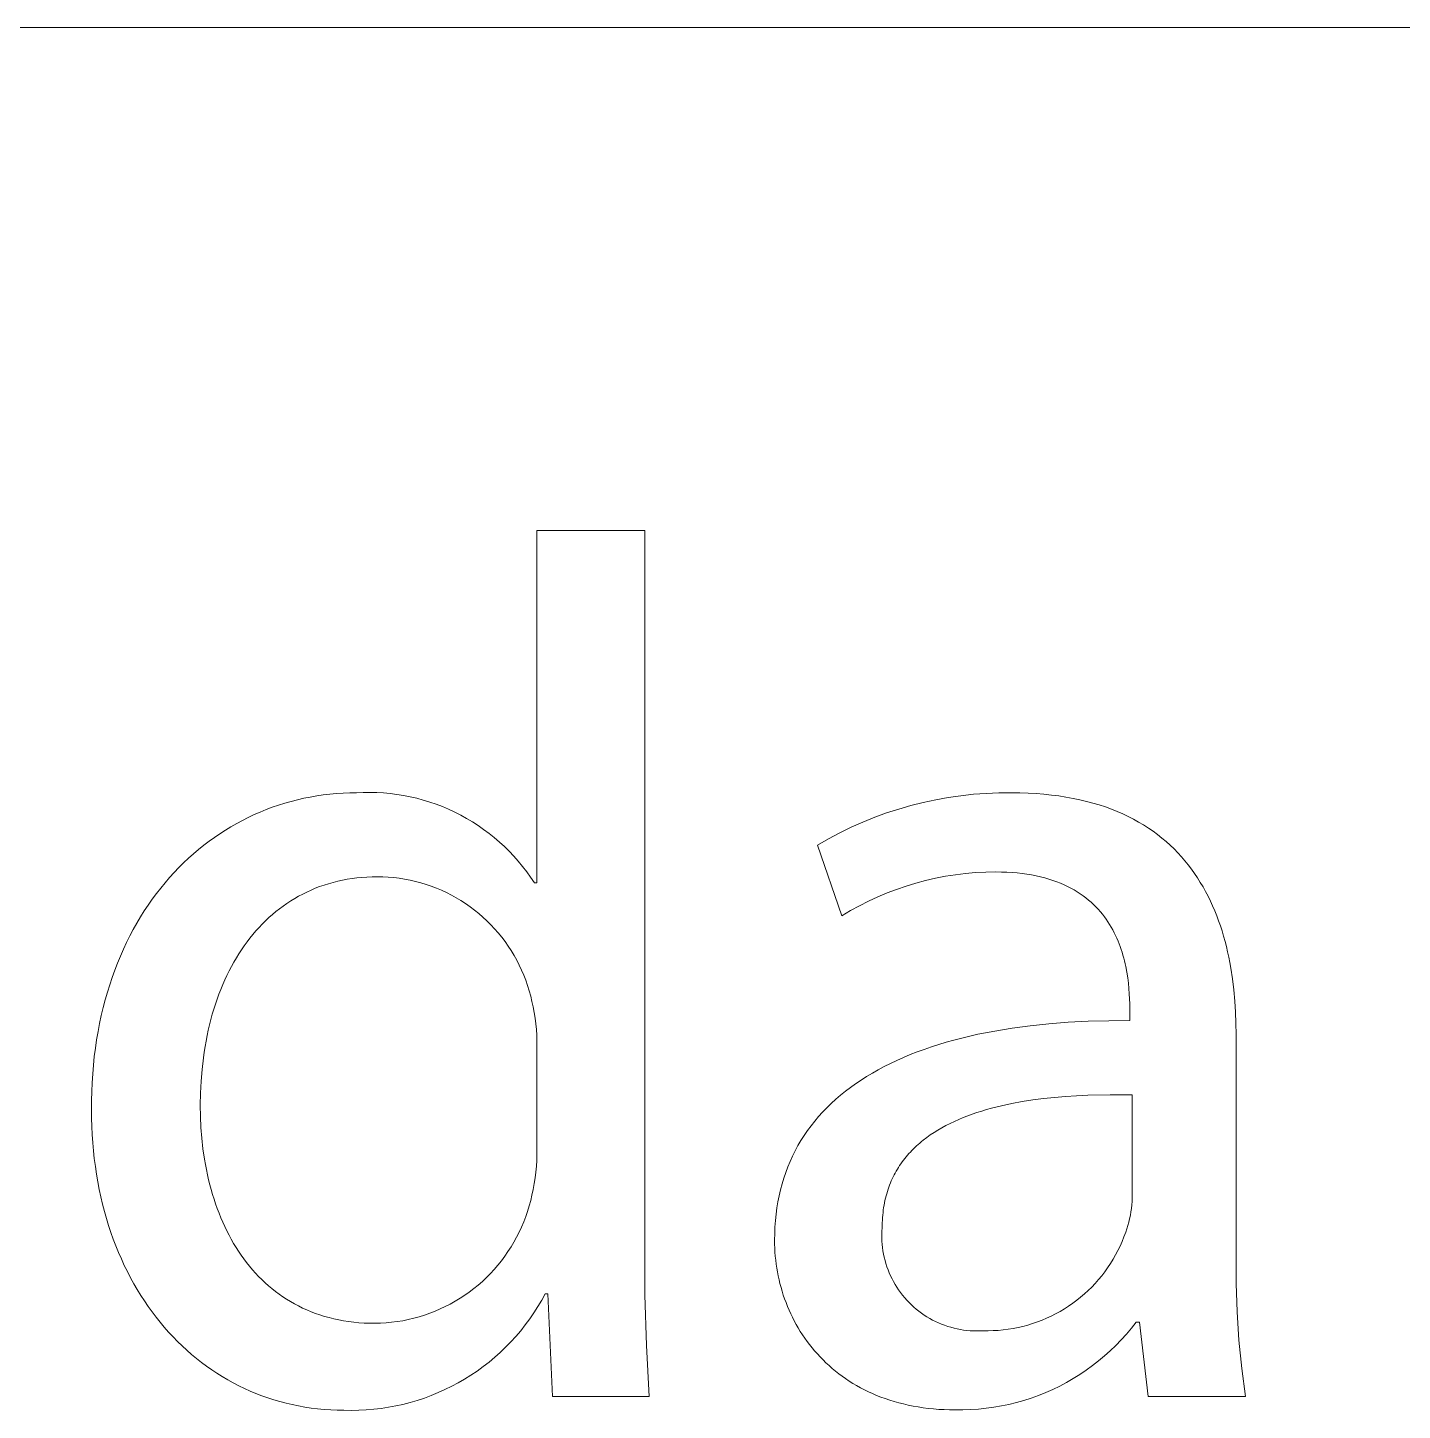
# Model space of a CAD drawing. Header units: millimetres. Extents: x 430 to 4403, y -1522 to 1254.
# Drawn here: x 4273.44 to 4318.24, y -1123.16 to -1078.09 of the extents above; entities that cross this region are included whole.
import ezdxf

# ---------------------------------------------------------------- set-up
doc = ezdxf.new("R2010")
doc.units = ezdxf.units.MM
doc.header["$MEASUREMENT"] = 0
doc.layers.add('Domyślny', color=7, linetype='Continuous', true_color=0x000000)

msp = doc.modelspace()

# ---------------------------------------------------------------- linework, layer by layer
at = {"layer": 'Domyślny', "color": 18, "lineweight": 15, "true_color": 0x000000}
for p, q in [((4399.218, -1078.095), (2901.531, -1078.095)), ((4290.03, -1105.967), (4290.03, -1094.483)), ((4290.03, -1094.483), (4293.55, -1094.483)), ((4293.55, -1094.483), (4293.55, -1117.729)), ((4282.645, -1103.169), (4282.857, -1103.132)), ((4282.857, -1103.132), (4283.07, -1103.101)), ((4283.07, -1103.101), (4283.285, -1103.075)), ((4283.285, -1103.075), (4283.501, -1103.056)), ((4283.501, -1103.056), (4283.718, -1103.041)), ((4283.718, -1103.041), (4283.937, -1103.033)), ((4283.937, -1103.033), (4284.156, -1103.03)), ((4284.156, -1103.03), (4284.376, -1103.02)), ((4284.376, -1103.02), (4284.595, -1103.018)), ((4284.595, -1103.018), (4284.815, -1103.023)), ((4284.815, -1103.023), (4285.035, -1103.035)), ((4285.035, -1103.035), (4285.253, -1103.056)), ((4285.253, -1103.056), (4285.471, -1103.083)), ((4285.471, -1103.083), (4285.688, -1103.118)), ((4285.688, -1103.118), (4285.904, -1103.161)), ((4303.442, -1103.184), (4303.852, -1103.125)), ((4303.852, -1103.125), (4304.265, -1103.08)), ((4304.265, -1103.08), (4304.678, -1103.05)), ((4304.678, -1103.05), (4305.092, -1103.034)), ((4305.092, -1103.034), (4305.507, -1103.032)), ((4305.507, -1103.032), (4305.779, -1103.035)), ((4305.779, -1103.035), (4306.045, -1103.044)), ((4306.045, -1103.044), (4306.304, -1103.058)), ((4306.304, -1103.058), (4306.557, -1103.078)), ((4306.557, -1103.078), (4306.804, -1103.104)), ((4306.804, -1103.104), (4307.045, -1103.135)), ((4307.045, -1103.135), (4307.279, -1103.171)), ((4281.014, -1103.659), (4281.211, -1103.579)), ((4281.211, -1103.579), (4281.41, -1103.504)), ((4281.41, -1103.504), (4281.611, -1103.435)), ((4281.611, -1103.435), (4281.815, -1103.371)), ((4281.815, -1103.371), (4282.02, -1103.312)), ((4282.02, -1103.312), (4282.226, -1103.259)), ((4282.226, -1103.259), (4282.435, -1103.211)), ((4282.435, -1103.211), (4282.645, -1103.169)), ((4285.904, -1103.161), (4286.118, -1103.211)), ((4286.118, -1103.211), (4286.33, -1103.268)), ((4286.33, -1103.268), (4286.54, -1103.333)), ((4286.54, -1103.333), (4286.748, -1103.404)), ((4286.748, -1103.404), (4286.953, -1103.483)), ((4286.953, -1103.483), (4287.155, -1103.569)), ((4287.155, -1103.569), (4287.355, -1103.661)), ((4301.433, -1103.688), (4301.828, -1103.56)), ((4301.828, -1103.56), (4302.226, -1103.445)), ((4302.226, -1103.445), (4302.628, -1103.344)), ((4302.628, -1103.344), (4303.034, -1103.257)), ((4303.034, -1103.257), (4303.442, -1103.184)), ((4307.279, -1103.171), (4307.508, -1103.212)), ((4307.508, -1103.212), (4307.731, -1103.259)), ((4307.731, -1103.259), (4307.947, -1103.31)), ((4307.947, -1103.31), (4308.158, -1103.367)), ((4308.158, -1103.367), (4308.364, -1103.428)), ((4308.364, -1103.428), (4308.563, -1103.494)), ((4308.563, -1103.494), (4308.757, -1103.564)), ((4308.757, -1103.564), (4308.946, -1103.64)), ((4280.063, -1104.137), (4280.249, -1104.031)), ((4280.249, -1104.031), (4280.436, -1103.93)), ((4280.436, -1103.93), (4280.627, -1103.834)), ((4280.627, -1103.834), (4280.819, -1103.744)), ((4280.819, -1103.744), (4281.014, -1103.659)), ((4287.355, -1103.661), (4287.551, -1103.761)), ((4287.551, -1103.761), (4287.743, -1103.867)), ((4287.743, -1103.867), (4287.932, -1103.979)), ((4287.932, -1103.979), (4288.117, -1104.098)), ((4300.281, -1104.155), (4300.66, -1103.986)), ((4300.66, -1103.986), (4301.044, -1103.831)), ((4301.044, -1103.831), (4301.433, -1103.688)), ((4308.946, -1103.64), (4309.128, -1103.719)), ((4309.128, -1103.719), (4309.306, -1103.803)), ((4309.306, -1103.803), (4309.478, -1103.891)), ((4309.478, -1103.891), (4309.645, -1103.984)), ((4309.645, -1103.984), (4309.807, -1104.08)), ((4279.348, -1104.611), (4279.523, -1104.485)), ((4279.523, -1104.485), (4279.7, -1104.364)), ((4279.7, -1104.364), (4279.88, -1104.248)), ((4279.88, -1104.248), (4280.063, -1104.137)), ((4288.117, -1104.098), (4288.297, -1104.223)), ((4288.297, -1104.223), (4288.474, -1104.355)), ((4288.474, -1104.355), (4288.645, -1104.492)), ((4288.645, -1104.492), (4288.812, -1104.635)), ((4299.542, -1104.532), (4299.908, -1104.337)), ((4299.908, -1104.337), (4300.281, -1104.155)), ((4309.807, -1104.08), (4309.964, -1104.181)), ((4309.964, -1104.181), (4310.115, -1104.285)), ((4310.115, -1104.285), (4310.262, -1104.393)), ((4310.262, -1104.393), (4310.403, -1104.505)), ((4278.842, -1105.019), (4279.008, -1104.878)), ((4279.008, -1104.878), (4279.176, -1104.742)), ((4279.176, -1104.742), (4279.348, -1104.611)), ((4288.812, -1104.635), (4288.974, -1104.784)), ((4288.974, -1104.784), (4289.13, -1104.938)), ((4289.13, -1104.938), (4289.282, -1105.097)), ((4299.183, -1104.739), (4299.542, -1104.532)), ((4299.977, -1107.041), (4299.183, -1104.739)), ((4310.403, -1104.505), (4310.54, -1104.62)), ((4310.54, -1104.62), (4310.672, -1104.739)), ((4310.672, -1104.739), (4310.8, -1104.861)), ((4310.8, -1104.861), (4310.922, -1104.986)), ((4278.363, -1105.47), (4278.519, -1105.315)), ((4278.519, -1105.315), (4278.679, -1105.164)), ((4278.679, -1105.164), (4278.842, -1105.019)), ((4289.282, -1105.097), (4289.427, -1105.262)), ((4289.427, -1105.262), (4289.567, -1105.431)), ((4310.922, -1104.986), (4311.041, -1105.115)), ((4311.041, -1105.115), (4311.154, -1105.247)), ((4311.154, -1105.247), (4311.263, -1105.382)), ((4311.263, -1105.382), (4311.368, -1105.52)), ((4277.914, -1105.964), (4278.06, -1105.795)), ((4278.06, -1105.795), (4278.21, -1105.63)), ((4278.21, -1105.63), (4278.363, -1105.47)), ((4284.009, -1105.826), (4283.851, -1105.85)), ((4284.169, -1105.805), (4284.009, -1105.826)), ((4284.331, -1105.789), (4284.169, -1105.805)), ((4284.495, -1105.778), (4284.331, -1105.789)), ((4284.662, -1105.771), (4284.495, -1105.778)), ((4284.831, -1105.768), (4284.662, -1105.771)), ((4285.01, -1105.771), (4284.831, -1105.768)), ((4285.19, -1105.78), (4285.01, -1105.771)), ((4285.369, -1105.796), (4285.19, -1105.78)), ((4285.547, -1105.817), (4285.369, -1105.796)), ((4285.724, -1105.845), (4285.547, -1105.817)), ((4285.9, -1105.879), (4285.724, -1105.845)), ((4289.567, -1105.431), (4289.701, -1105.605)), ((4289.701, -1105.605), (4289.829, -1105.784)), ((4289.829, -1105.784), (4289.951, -1105.967)), ((4303.024, -1105.816), (4302.703, -1105.89)), ((4303.349, -1105.753), (4303.024, -1105.816)), ((4303.675, -1105.702), (4303.349, -1105.753)), ((4304.002, -1105.663), (4303.675, -1105.702)), ((4304.331, -1105.634), (4304.002, -1105.663)), ((4304.661, -1105.618), (4304.331, -1105.634)), ((4304.991, -1105.612), (4304.661, -1105.618)), ((4305.173, -1105.614), (4304.991, -1105.612)), ((4305.349, -1105.621), (4305.173, -1105.614)), ((4305.521, -1105.631), (4305.349, -1105.621)), ((4305.688, -1105.645), (4305.521, -1105.631)), ((4305.85, -1105.663), (4305.688, -1105.645)), ((4306.007, -1105.684), (4305.85, -1105.663)), ((4306.159, -1105.709), (4306.007, -1105.684)), ((4306.307, -1105.738), (4306.159, -1105.709)), ((4306.45, -1105.77), (4306.307, -1105.738)), ((4306.589, -1105.806), (4306.45, -1105.77)), ((4306.723, -1105.845), (4306.589, -1105.806)), ((4306.853, -1105.887), (4306.723, -1105.845)), ((4311.368, -1105.52), (4311.469, -1105.66)), ((4311.469, -1105.66), (4311.565, -1105.804)), ((4311.565, -1105.804), (4311.657, -1105.95)), ((4277.633, -1106.317), (4277.772, -1106.139)), ((4277.772, -1106.139), (4277.914, -1105.964)), ((4282.535, -1106.265), (4282.4, -1106.331)), ((4282.672, -1106.203), (4282.535, -1106.265)), ((4282.811, -1106.144), (4282.672, -1106.203)), ((4282.952, -1106.09), (4282.811, -1106.144)), ((4283.096, -1106.039), (4282.952, -1106.09)), ((4283.243, -1105.993), (4283.096, -1106.039)), ((4283.391, -1105.951), (4283.243, -1105.993)), ((4283.542, -1105.913), (4283.391, -1105.951)), ((4283.696, -1105.88), (4283.542, -1105.913)), ((4283.851, -1105.85), (4283.696, -1105.88)), ((4286.075, -1105.919), (4285.9, -1105.879)), ((4286.249, -1105.965), (4286.075, -1105.919)), ((4286.42, -1106.017), (4286.249, -1105.965)), ((4286.59, -1106.075), (4286.42, -1106.017)), ((4286.758, -1106.139), (4286.59, -1106.075)), ((4286.923, -1106.209), (4286.758, -1106.139)), ((4287.086, -1106.285), (4286.923, -1106.209)), ((4287.246, -1106.366), (4287.086, -1106.285)), ((4289.951, -1105.967), (4290.03, -1105.967)), ((4301.447, -1106.295), (4301.143, -1106.424)), ((4301.755, -1106.178), (4301.447, -1106.295)), ((4302.068, -1106.071), (4301.755, -1106.178)), ((4302.384, -1105.975), (4302.068, -1106.071)), ((4302.703, -1105.89), (4302.384, -1105.975)), ((4306.979, -1105.931), (4306.853, -1105.887)), ((4307.1, -1105.979), (4306.979, -1105.931)), ((4307.218, -1106.03), (4307.1, -1105.979)), ((4307.331, -1106.084), (4307.218, -1106.03)), ((4307.44, -1106.14), (4307.331, -1106.084)), ((4307.546, -1106.199), (4307.44, -1106.14)), ((4307.647, -1106.26), (4307.546, -1106.199)), ((4307.745, -1106.324), (4307.647, -1106.26)), ((4311.657, -1105.95), (4311.745, -1106.098)), ((4311.745, -1106.098), (4311.829, -1106.249)), ((4311.829, -1106.249), (4311.909, -1106.403)), ((4277.238, -1106.881), (4277.366, -1106.689)), ((4277.366, -1106.689), (4277.497, -1106.501)), ((4277.497, -1106.501), (4277.633, -1106.317)), ((4281.764, -1106.721), (4281.645, -1106.81)), ((4281.887, -1106.635), (4281.764, -1106.721)), ((4282.011, -1106.554), (4281.887, -1106.635)), ((4282.139, -1106.476), (4282.011, -1106.554)), ((4282.268, -1106.402), (4282.139, -1106.476)), ((4282.4, -1106.331), (4282.268, -1106.402)), ((4287.403, -1106.452), (4287.246, -1106.366)), ((4287.558, -1106.544), (4287.403, -1106.452)), ((4287.708, -1106.642), (4287.558, -1106.544)), ((4287.856, -1106.745), (4287.708, -1106.642)), ((4287.999, -1106.852), (4287.856, -1106.745)), ((4300.549, -1106.712), (4300.26, -1106.872)), ((4300.844, -1106.563), (4300.549, -1106.712)), ((4301.143, -1106.424), (4300.844, -1106.563)), ((4307.839, -1106.39), (4307.745, -1106.324)), ((4307.929, -1106.458), (4307.839, -1106.39)), ((4308.016, -1106.528), (4307.929, -1106.458)), ((4308.099, -1106.6), (4308.016, -1106.528)), ((4308.179, -1106.674), (4308.099, -1106.6)), ((4308.256, -1106.75), (4308.179, -1106.674)), ((4311.909, -1106.403), (4311.985, -1106.558)), ((4311.985, -1106.558), (4312.057, -1106.716)), ((4312.057, -1106.716), (4312.126, -1106.876)), ((4276.995, -1107.279), (4277.114, -1107.078)), ((4277.114, -1107.078), (4277.238, -1106.881)), ((4281.301, -1107.098), (4281.191, -1107.201)), ((4281.413, -1106.998), (4281.301, -1107.098)), ((4281.527, -1106.902), (4281.413, -1106.998)), ((4281.645, -1106.81), (4281.527, -1106.902)), ((4288.139, -1106.965), (4287.999, -1106.852)), ((4288.275, -1107.082), (4288.139, -1106.965)), ((4288.406, -1107.204), (4288.275, -1107.082)), ((4300.26, -1106.872), (4299.977, -1107.041)), ((4308.329, -1106.828), (4308.256, -1106.75)), ((4308.399, -1106.908), (4308.329, -1106.828)), ((4308.466, -1106.989), (4308.399, -1106.908)), ((4308.529, -1107.071), (4308.466, -1106.989)), ((4308.59, -1107.155), (4308.529, -1107.071)), ((4308.648, -1107.24), (4308.59, -1107.155)), ((4312.126, -1106.876), (4312.191, -1107.038)), ((4312.191, -1107.038), (4312.252, -1107.201)), ((4276.767, -1107.695), (4276.879, -1107.485)), ((4276.879, -1107.485), (4276.995, -1107.279)), ((4280.778, -1107.648), (4280.681, -1107.767)), ((4280.877, -1107.531), (4280.778, -1107.648)), ((4280.979, -1107.418), (4280.877, -1107.531)), ((4281.084, -1107.308), (4280.979, -1107.418)), ((4281.191, -1107.201), (4281.084, -1107.308)), ((4288.534, -1107.331), (4288.406, -1107.204)), ((4288.656, -1107.462), (4288.534, -1107.331)), ((4288.774, -1107.597), (4288.656, -1107.462)), ((4288.888, -1107.736), (4288.774, -1107.597)), ((4308.702, -1107.326), (4308.648, -1107.24)), ((4308.755, -1107.413), (4308.702, -1107.326)), ((4308.804, -1107.501), (4308.755, -1107.413)), ((4308.85, -1107.59), (4308.804, -1107.501)), ((4308.895, -1107.68), (4308.85, -1107.59)), ((4312.252, -1107.201), (4312.31, -1107.367)), ((4312.31, -1107.367), (4312.364, -1107.534)), ((4312.364, -1107.534), (4312.415, -1107.703)), ((4276.557, -1108.129), (4276.66, -1107.91)), ((4276.66, -1107.91), (4276.767, -1107.695)), ((4280.496, -1108.016), (4280.407, -1108.145)), ((4280.587, -1107.89), (4280.496, -1108.016)), ((4280.681, -1107.767), (4280.587, -1107.89)), ((4288.996, -1107.879), (4288.888, -1107.736)), ((4289.099, -1108.026), (4288.996, -1107.879)), ((4289.198, -1108.176), (4289.099, -1108.026)), ((4308.936, -1107.771), (4308.895, -1107.68)), ((4308.975, -1107.862), (4308.936, -1107.771)), ((4309.012, -1107.953), (4308.975, -1107.862)), ((4309.046, -1108.046), (4309.012, -1107.953)), ((4309.078, -1108.138), (4309.046, -1108.046)), ((4312.415, -1107.703), (4312.462, -1107.873)), ((4312.462, -1107.873), (4312.506, -1108.045)), ((4312.506, -1108.045), (4312.547, -1108.218)), ((4276.364, -1108.579), (4276.458, -1108.352)), ((4276.458, -1108.352), (4276.557, -1108.129)), ((4280.238, -1108.413), (4280.157, -1108.551)), ((4280.321, -1108.278), (4280.238, -1108.413)), ((4280.407, -1108.145), (4280.321, -1108.278)), ((4289.291, -1108.33), (4289.198, -1108.176)), ((4289.378, -1108.487), (4289.291, -1108.33)), ((4289.46, -1108.646), (4289.378, -1108.487)), ((4309.108, -1108.23), (4309.078, -1108.138)), ((4309.136, -1108.323), (4309.108, -1108.23)), ((4309.162, -1108.416), (4309.136, -1108.323)), ((4309.186, -1108.509), (4309.162, -1108.416)), ((4309.207, -1108.601), (4309.186, -1108.509)), ((4312.547, -1108.218), (4312.585, -1108.392)), ((4312.585, -1108.392), (4312.62, -1108.567)), ((4276.19, -1109.047), (4276.275, -1108.811)), ((4276.275, -1108.811), (4276.364, -1108.579)), ((4279.932, -1108.982), (4279.862, -1109.132)), ((4280.004, -1108.836), (4279.932, -1108.982)), ((4280.079, -1108.692), (4280.004, -1108.836)), ((4280.157, -1108.551), (4280.079, -1108.692)), ((4289.536, -1108.809), (4289.46, -1108.646)), ((4289.607, -1108.974), (4289.536, -1108.809)), ((4289.672, -1109.141), (4289.607, -1108.974)), ((4309.227, -1108.693), (4309.207, -1108.601)), ((4309.262, -1108.877), (4309.227, -1108.693)), ((4309.291, -1109.058), (4309.262, -1108.877)), ((4312.62, -1108.567), (4312.652, -1108.743)), ((4312.652, -1108.743), (4312.706, -1109.099)), ((4276.034, -1109.531), (4276.109, -1109.287)), ((4276.109, -1109.287), (4276.19, -1109.047)), ((4279.731, -1109.439), (4279.67, -1109.596)), ((4279.795, -1109.284), (4279.731, -1109.439)), ((4279.862, -1109.132), (4279.795, -1109.284)), ((4289.731, -1109.311), (4289.672, -1109.141)), ((4289.784, -1109.482), (4289.731, -1109.311)), ((4309.313, -1109.236), (4309.291, -1109.058)), ((4309.331, -1109.411), (4309.313, -1109.236)), ((4309.343, -1109.581), (4309.331, -1109.411)), ((4312.706, -1109.099), (4312.75, -1109.457)), ((4275.897, -1110.031), (4275.963, -1109.779)), ((4275.963, -1109.779), (4276.034, -1109.531)), ((4279.612, -1109.756), (4279.556, -1109.918)), ((4279.67, -1109.596), (4279.612, -1109.756)), ((4289.831, -1109.655), (4289.784, -1109.482)), ((4289.872, -1109.83), (4289.831, -1109.655)), ((4289.913, -1110.011), (4289.872, -1109.83)), ((4309.351, -1109.746), (4309.343, -1109.581)), ((4309.356, -1109.905), (4309.351, -1109.746)), ((4312.75, -1109.457), (4312.783, -1109.817)), ((4312.783, -1109.817), (4312.806, -1110.179)), ((4275.78, -1110.548), (4275.836, -1110.287)), ((4275.836, -1110.287), (4275.897, -1110.031)), ((4279.454, -1110.25), (4279.407, -1110.42)), ((4279.504, -1110.083), (4279.454, -1110.25)), ((4279.556, -1109.918), (4279.504, -1110.083)), ((4289.948, -1110.192), (4289.913, -1110.011)), ((4289.977, -1110.375), (4289.948, -1110.192)), ((4309.357, -1110.058), (4309.356, -1109.905)), ((4309.357, -1110.455), (4309.357, -1110.058)), ((4312.806, -1110.179), (4312.819, -1110.542)), ((4275.73, -1110.812), (4275.78, -1110.548)), ((4279.322, -1110.766), (4279.284, -1110.943)), ((4279.363, -1110.592), (4279.322, -1110.766)), ((4279.407, -1110.42), (4279.363, -1110.592)), ((4290, -1110.559), (4289.977, -1110.375)), ((4290.017, -1110.744), (4290, -1110.559)), ((4290.028, -1110.928), (4290.017, -1110.744)), ((4304.411, -1110.903), (4304.959, -1110.796)), ((4304.959, -1110.796), (4305.528, -1110.702)), ((4305.528, -1110.702), (4306.116, -1110.624)), ((4306.116, -1110.624), (4306.725, -1110.56)), ((4306.725, -1110.56), (4307.353, -1110.511)), ((4307.353, -1110.511), (4308.002, -1110.477)), ((4308.002, -1110.477), (4308.67, -1110.458)), ((4308.67, -1110.458), (4309.357, -1110.455)), ((4312.819, -1110.542), (4312.823, -1110.904)), ((4275.644, -1111.352), (4275.684, -1111.08)), ((4275.684, -1111.08), (4275.73, -1110.812)), ((4279.249, -1111.121), (4279.217, -1111.302)), ((4279.284, -1110.943), (4279.249, -1111.121)), ((4290.032, -1111.114), (4290.028, -1110.928)), ((4290.03, -1111.299), (4290.032, -1111.114)), ((4302.892, -1111.312), (4303.132, -1111.235)), ((4303.132, -1111.235), (4303.377, -1111.162)), ((4303.377, -1111.162), (4303.628, -1111.092)), ((4303.628, -1111.092), (4303.884, -1111.025)), ((4303.884, -1111.025), (4304.411, -1110.903)), ((4312.823, -1110.904), (4312.823, -1118.102)), ((4275.58, -1111.908), (4275.609, -1111.628)), ((4275.609, -1111.628), (4275.644, -1111.352)), ((4279.162, -1111.67), (4279.119, -1112.046)), ((4279.188, -1111.485), (4279.162, -1111.67)), ((4279.217, -1111.302), (4279.188, -1111.485)), ((4290.03, -1114.633), (4290.03, -1111.299)), ((4301.769, -1111.751), (4301.983, -1111.656)), ((4301.983, -1111.656), (4302.202, -1111.565)), ((4302.202, -1111.565), (4302.427, -1111.477)), ((4302.427, -1111.477), (4302.657, -1111.393)), ((4302.657, -1111.393), (4302.892, -1111.312)), ((4275.556, -1112.191), (4275.58, -1111.908)), ((4279.119, -1112.046), (4279.088, -1112.429)), ((4300.968, -1112.165), (4301.16, -1112.056)), ((4301.16, -1112.056), (4301.358, -1111.951)), ((4301.358, -1111.951), (4301.561, -1111.849)), ((4301.561, -1111.849), (4301.769, -1111.751)), ((4275.525, -1112.77), (4275.537, -1112.479)), ((4275.537, -1112.479), (4275.556, -1112.191)), ((4279.088, -1112.429), (4279.069, -1112.82)), ((4300.253, -1112.634), (4300.423, -1112.512)), ((4300.423, -1112.512), (4300.599, -1112.393)), ((4300.599, -1112.393), (4300.781, -1112.277)), ((4300.781, -1112.277), (4300.968, -1112.165)), ((4275.518, -1113.064), (4275.525, -1112.77)), ((4279.069, -1112.82), (4279.063, -1113.217)), ((4299.626, -1113.157), (4299.774, -1113.021)), ((4299.774, -1113.021), (4299.928, -1112.889)), ((4299.928, -1112.889), (4300.088, -1112.76)), ((4300.088, -1112.76), (4300.253, -1112.634)), ((4306.199, -1113.041), (4305.852, -1113.096)), ((4306.55, -1112.996), (4306.199, -1113.041)), ((4306.906, -1112.958), (4306.55, -1112.996)), ((4307.265, -1112.927), (4306.906, -1112.958)), ((4307.626, -1112.903), (4307.265, -1112.927)), ((4307.989, -1112.886), (4307.626, -1112.903)), ((4308.715, -1112.87), (4307.989, -1112.886)), ((4309.436, -1112.876), (4308.715, -1112.87)), ((4309.436, -1116.236), (4309.436, -1112.876)), ((4275.517, -1113.363), (4275.518, -1113.064)), ((4275.519, -1113.635), (4275.517, -1113.363)), ((4279.063, -1113.217), (4279.068, -1113.579)), ((4299.214, -1113.585), (4299.346, -1113.439)), ((4299.346, -1113.439), (4299.483, -1113.296)), ((4299.483, -1113.296), (4299.626, -1113.157)), ((4304.226, -1113.504), (4304.075, -1113.559)), ((4304.378, -1113.452), (4304.226, -1113.504)), ((4304.534, -1113.403), (4304.378, -1113.452)), ((4304.691, -1113.356), (4304.534, -1113.403)), ((4304.851, -1113.311), (4304.691, -1113.356)), ((4305.178, -1113.23), (4304.851, -1113.311)), ((4305.511, -1113.158), (4305.178, -1113.23)), ((4305.852, -1113.096), (4305.511, -1113.158)), ((4275.527, -1113.905), (4275.519, -1113.635)), ((4275.54, -1114.172), (4275.527, -1113.905)), ((4279.068, -1113.579), (4279.085, -1113.936)), ((4279.085, -1113.936), (4279.112, -1114.288)), ((4298.853, -1114.042), (4298.968, -1113.886)), ((4298.968, -1113.886), (4299.088, -1113.734)), ((4299.088, -1113.734), (4299.214, -1113.585)), ((4303.234, -1113.947), (4303.105, -1114.022)), ((4303.367, -1113.875), (4303.234, -1113.947)), ((4303.502, -1113.806), (4303.367, -1113.875)), ((4303.641, -1113.74), (4303.502, -1113.806)), ((4303.783, -1113.677), (4303.641, -1113.74)), ((4303.928, -1113.617), (4303.783, -1113.677)), ((4304.075, -1113.559), (4303.928, -1113.617)), ((4275.558, -1114.436), (4275.54, -1114.172)), ((4279.112, -1114.288), (4279.151, -1114.635)), ((4298.544, -1114.529), (4298.641, -1114.364)), ((4298.641, -1114.364), (4298.745, -1114.201)), ((4298.745, -1114.201), (4298.853, -1114.042)), ((4302.568, -1114.399), (4302.513, -1114.445)), ((4302.624, -1114.354), (4302.568, -1114.399)), ((4302.739, -1114.266), (4302.624, -1114.354)), ((4302.857, -1114.182), (4302.739, -1114.266)), ((4302.979, -1114.1), (4302.857, -1114.182)), ((4303.105, -1114.022), (4302.979, -1114.1)), ((4275.581, -1114.697), (4275.558, -1114.436)), ((4275.609, -1114.955), (4275.581, -1114.697)), ((4279.151, -1114.635), (4279.201, -1114.977)), ((4290.033, -1114.823), (4290.03, -1114.633)), ((4290.03, -1115.013), (4290.033, -1114.823)), ((4298.366, -1114.87), (4298.452, -1114.698)), ((4298.452, -1114.698), (4298.544, -1114.529)), ((4302.112, -1114.844), (4302.067, -1114.897)), ((4302.158, -1114.791), (4302.112, -1114.844)), ((4302.206, -1114.739), (4302.158, -1114.791)), ((4302.255, -1114.688), (4302.206, -1114.739)), ((4302.304, -1114.637), (4302.255, -1114.688)), ((4302.355, -1114.588), (4302.304, -1114.637)), ((4302.407, -1114.54), (4302.355, -1114.588)), ((4302.46, -1114.492), (4302.407, -1114.54)), ((4302.513, -1114.445), (4302.46, -1114.492)), ((4275.642, -1115.21), (4275.609, -1114.955)), ((4275.68, -1115.462), (4275.642, -1115.21)), ((4279.201, -1114.977), (4279.23, -1115.145)), ((4279.23, -1115.145), (4279.262, -1115.312)), ((4290.003, -1115.392), (4290.02, -1115.203)), ((4290.02, -1115.203), (4290.03, -1115.013)), ((4298.143, -1115.405), (4298.212, -1115.224)), ((4298.212, -1115.224), (4298.286, -1115.045)), ((4298.286, -1115.045), (4298.366, -1114.87)), ((4301.782, -1115.299), (4301.746, -1115.36)), ((4301.819, -1115.239), (4301.782, -1115.299)), ((4301.857, -1115.18), (4301.819, -1115.239)), ((4301.897, -1115.122), (4301.857, -1115.18)), ((4301.937, -1115.064), (4301.897, -1115.122)), ((4301.979, -1115.008), (4301.937, -1115.064)), ((4302.022, -1114.952), (4301.979, -1115.008)), ((4302.067, -1114.897), (4302.022, -1114.952)), ((4275.723, -1115.711), (4275.68, -1115.462)), ((4275.77, -1115.956), (4275.723, -1115.711)), ((4279.262, -1115.312), (4279.297, -1115.477)), ((4279.297, -1115.477), (4279.334, -1115.641)), ((4279.334, -1115.641), (4279.375, -1115.803)), ((4289.95, -1115.769), (4289.98, -1115.581)), ((4289.98, -1115.581), (4290.003, -1115.392)), ((4298.024, -1115.778), (4298.081, -1115.59)), ((4298.081, -1115.59), (4298.143, -1115.405)), ((4301.557, -1115.748), (4301.53, -1115.815)), ((4301.585, -1115.681), (4301.557, -1115.748)), ((4301.615, -1115.615), (4301.585, -1115.681)), ((4301.646, -1115.55), (4301.615, -1115.615)), ((4301.678, -1115.486), (4301.646, -1115.55)), ((4301.711, -1115.423), (4301.678, -1115.486)), ((4301.746, -1115.36), (4301.711, -1115.423)), ((4275.822, -1116.199), (4275.77, -1115.956)), ((4275.878, -1116.438), (4275.822, -1116.199)), ((4279.375, -1115.803), (4279.418, -1115.963)), ((4279.418, -1115.963), (4279.463, -1116.121)), ((4279.463, -1116.121), (4279.512, -1116.277)), ((4289.831, -1116.319), (4289.872, -1116.141)), ((4289.872, -1116.141), (4289.914, -1115.956)), ((4289.914, -1115.956), (4289.95, -1115.769)), ((4297.889, -1116.362), (4297.928, -1116.164)), ((4297.928, -1116.164), (4297.973, -1115.97)), ((4297.973, -1115.97), (4298.024, -1115.778)), ((4301.415, -1116.17), (4301.397, -1116.244)), ((4301.436, -1116.097), (4301.415, -1116.17)), ((4301.457, -1116.025), (4301.436, -1116.097)), ((4301.48, -1115.954), (4301.457, -1116.025)), ((4301.504, -1115.884), (4301.48, -1115.954)), ((4301.53, -1115.815), (4301.504, -1115.884)), ((4275.939, -1116.673), (4275.878, -1116.438)), ((4279.512, -1116.277), (4279.563, -1116.431)), ((4279.563, -1116.431), (4279.617, -1116.583)), ((4279.617, -1116.583), (4279.674, -1116.732)), ((4289.73, -1116.672), (4289.783, -1116.496)), ((4289.783, -1116.496), (4289.831, -1116.319)), ((4297.829, -1116.766), (4297.856, -1116.562)), ((4297.856, -1116.562), (4297.889, -1116.362)), ((4301.325, -1116.63), (4301.315, -1116.71)), ((4301.336, -1116.551), (4301.325, -1116.63)), ((4301.349, -1116.473), (4301.336, -1116.551)), ((4301.364, -1116.395), (4301.349, -1116.473)), ((4301.379, -1116.319), (4301.364, -1116.395)), ((4301.397, -1116.244), (4301.379, -1116.319)), ((4309.397, -1116.689), (4309.413, -1116.576)), ((4309.413, -1116.576), (4309.424, -1116.463)), ((4309.424, -1116.463), (4309.432, -1116.35)), ((4309.432, -1116.35), (4309.436, -1116.236)), ((4276.005, -1116.905), (4275.939, -1116.673)), ((4276.075, -1117.134), (4276.005, -1116.905)), ((4279.674, -1116.732), (4279.734, -1116.88)), ((4279.734, -1116.88), (4279.796, -1117.025)), ((4279.796, -1117.025), (4279.861, -1117.169)), ((4289.534, -1117.185), (4289.605, -1117.016)), ((4289.605, -1117.016), (4289.671, -1116.845)), ((4289.671, -1116.845), (4289.73, -1116.672)), ((4297.793, -1117.183), (4297.808, -1116.973)), ((4297.808, -1116.973), (4297.829, -1116.766)), ((4301.29, -1117.043), (4301.287, -1117.128)), ((4301.294, -1116.958), (4301.29, -1117.043)), ((4301.299, -1116.874), (4301.294, -1116.958)), ((4301.306, -1116.792), (4301.299, -1116.874)), ((4301.315, -1116.71), (4301.306, -1116.792)), ((4309.297, -1117.132), (4309.328, -1117.023)), ((4309.328, -1117.023), (4309.354, -1116.912)), ((4309.354, -1116.912), (4309.378, -1116.801)), ((4309.378, -1116.801), (4309.397, -1116.689)), ((4276.15, -1117.359), (4276.075, -1117.134)), ((4276.228, -1117.581), (4276.15, -1117.359)), ((4279.861, -1117.169), (4279.929, -1117.309)), ((4279.929, -1117.309), (4280, -1117.448)), ((4280, -1117.448), (4280.074, -1117.583)), ((4289.286, -1117.675), (4289.374, -1117.514)), ((4289.374, -1117.514), (4289.457, -1117.351)), ((4289.457, -1117.351), (4289.534, -1117.185)), ((4297.781, -1117.612), (4297.784, -1117.396)), ((4297.784, -1117.396), (4297.793, -1117.183)), ((4301.28, -1117.322), (4301.276, -1117.428)), ((4301.276, -1117.428), (4301.276, -1117.535)), ((4301.276, -1117.535), (4301.28, -1117.641)), ((4301.287, -1117.215), (4301.28, -1117.322)), ((4301.287, -1117.128), (4301.287, -1117.215)), ((4309.108, -1117.653), (4309.169, -1117.501)), ((4309.169, -1117.501), (4309.225, -1117.348)), ((4309.225, -1117.348), (4309.263, -1117.24)), ((4309.263, -1117.24), (4309.297, -1117.132)), ((4276.311, -1117.799), (4276.228, -1117.581)), ((4276.399, -1118.014), (4276.311, -1117.799)), ((4280.074, -1117.583), (4280.15, -1117.717)), ((4280.15, -1117.717), (4280.229, -1117.847)), ((4280.229, -1117.847), (4280.311, -1117.975)), ((4280.311, -1117.975), (4280.396, -1118.101)), ((4288.988, -1118.136), (4289.092, -1117.986)), ((4289.092, -1117.986), (4289.192, -1117.832)), ((4289.192, -1117.832), (4289.286, -1117.675)), ((4293.55, -1117.729), (4293.554, -1119.388)), ((4297.782, -1117.742), (4297.781, -1117.612)), ((4297.787, -1117.872), (4297.782, -1117.742)), ((4297.794, -1118.002), (4297.787, -1117.872)), ((4297.804, -1118.132), (4297.794, -1118.002)), ((4301.28, -1117.641), (4301.288, -1117.748)), ((4301.288, -1117.748), (4301.299, -1117.854)), ((4301.299, -1117.854), (4301.314, -1117.959)), ((4301.314, -1117.959), (4301.332, -1118.064)), ((4308.894, -1118.094), (4308.971, -1117.949)), ((4308.971, -1117.949), (4309.042, -1117.802)), ((4309.042, -1117.802), (4309.108, -1117.653)), ((4276.49, -1118.225), (4276.399, -1118.014)), ((4276.586, -1118.432), (4276.49, -1118.225)), ((4276.685, -1118.635), (4276.586, -1118.432)), ((4280.396, -1118.101), (4280.483, -1118.223)), ((4280.483, -1118.223), (4280.573, -1118.343)), ((4280.573, -1118.343), (4280.666, -1118.459)), ((4280.666, -1118.459), (4280.762, -1118.573)), ((4288.643, -1118.564), (4288.763, -1118.425)), ((4288.763, -1118.425), (4288.878, -1118.283)), ((4288.878, -1118.283), (4288.988, -1118.136)), ((4297.817, -1118.262), (4297.804, -1118.132)), ((4297.833, -1118.391), (4297.817, -1118.262)), ((4297.852, -1118.519), (4297.833, -1118.391)), ((4301.332, -1118.064), (4301.355, -1118.169)), ((4301.355, -1118.169), (4301.38, -1118.272)), ((4301.38, -1118.272), (4301.409, -1118.375)), ((4301.409, -1118.375), (4301.442, -1118.476)), ((4308.637, -1118.51), (4308.727, -1118.374)), ((4308.727, -1118.374), (4308.813, -1118.235)), ((4308.813, -1118.235), (4308.894, -1118.094)), ((4312.823, -1118.102), (4312.824, -1119.025)), ((4276.789, -1118.834), (4276.685, -1118.635)), ((4276.896, -1119.03), (4276.789, -1118.834)), ((4280.762, -1118.573), (4280.861, -1118.684)), ((4280.861, -1118.684), (4280.962, -1118.792)), ((4280.962, -1118.792), (4281.066, -1118.896)), ((4281.066, -1118.896), (4281.173, -1118.998)), ((4288.256, -1118.954), (4288.39, -1118.828)), ((4288.39, -1118.828), (4288.519, -1118.698)), ((4288.519, -1118.698), (4288.643, -1118.564)), ((4297.874, -1118.647), (4297.852, -1118.519)), ((4297.899, -1118.775), (4297.874, -1118.647)), ((4297.927, -1118.902), (4297.899, -1118.775)), ((4297.957, -1119.029), (4297.927, -1118.902)), ((4301.442, -1118.476), (4301.478, -1118.577)), ((4301.478, -1118.577), (4301.518, -1118.676)), ((4301.518, -1118.676), (4301.561, -1118.773)), ((4301.561, -1118.773), (4301.608, -1118.869)), ((4301.608, -1118.869), (4301.657, -1118.963)), ((4308.229, -1119.02), (4308.338, -1118.898)), ((4308.338, -1118.898), (4308.442, -1118.772)), ((4308.442, -1118.772), (4308.541, -1118.643)), ((4308.541, -1118.643), (4308.637, -1118.51)), ((4277.008, -1119.222), (4276.896, -1119.03)), ((4277.123, -1119.41), (4277.008, -1119.222)), ((4281.173, -1118.998), (4281.283, -1119.096)), ((4281.283, -1119.096), (4281.395, -1119.191)), ((4281.395, -1119.191), (4281.511, -1119.282)), ((4281.511, -1119.282), (4281.629, -1119.37)), ((4287.681, -1119.407), (4287.831, -1119.301)), ((4287.831, -1119.301), (4287.976, -1119.19)), ((4287.976, -1119.19), (4288.118, -1119.075)), ((4288.118, -1119.075), (4288.256, -1118.954)), ((4290.308, -1119.356), (4290.192, -1119.568)), ((4290.388, -1119.356), (4290.308, -1119.356)), ((4290.546, -1122.703), (4290.388, -1119.356)), ((4297.991, -1119.154), (4297.957, -1119.029)), ((4298.027, -1119.279), (4297.991, -1119.154)), ((4298.066, -1119.403), (4298.027, -1119.279)), ((4301.657, -1118.963), (4301.71, -1119.056)), ((4301.71, -1119.056), (4301.766, -1119.147)), ((4301.766, -1119.147), (4301.825, -1119.235)), ((4301.825, -1119.235), (4301.887, -1119.322)), ((4301.887, -1119.322), (4301.953, -1119.407)), ((4307.756, -1119.47), (4307.88, -1119.364)), ((4307.88, -1119.364), (4308, -1119.253)), ((4308, -1119.253), (4308.117, -1119.139)), ((4308.117, -1119.139), (4308.229, -1119.02)), ((4312.824, -1119.025), (4312.855, -1119.949)), ((4277.241, -1119.593), (4277.123, -1119.41)), ((4277.364, -1119.773), (4277.241, -1119.593)), ((4277.49, -1119.949), (4277.364, -1119.773)), ((4281.629, -1119.37), (4281.75, -1119.455)), ((4281.75, -1119.455), (4281.873, -1119.536)), ((4281.873, -1119.536), (4282, -1119.613)), ((4282, -1119.613), (4282.129, -1119.687)), ((4282.129, -1119.687), (4282.261, -1119.757)), ((4282.261, -1119.757), (4282.396, -1119.823)), ((4286.883, -1119.854), (4287.049, -1119.776)), ((4287.049, -1119.776), (4287.212, -1119.692)), ((4287.212, -1119.692), (4287.371, -1119.602)), ((4287.371, -1119.602), (4287.528, -1119.507)), ((4287.528, -1119.507), (4287.681, -1119.407)), ((4290.068, -1119.777), (4289.937, -1119.981)), ((4290.192, -1119.568), (4290.068, -1119.777)), ((4293.554, -1119.388), (4293.603, -1121.046)), ((4298.109, -1119.526), (4298.066, -1119.403)), ((4298.154, -1119.648), (4298.109, -1119.526)), ((4298.202, -1119.769), (4298.154, -1119.648)), ((4298.252, -1119.889), (4298.202, -1119.769)), ((4301.953, -1119.407), (4302.021, -1119.489)), ((4302.021, -1119.489), (4302.091, -1119.568)), ((4302.091, -1119.568), (4302.165, -1119.646)), ((4302.165, -1119.646), (4302.241, -1119.72)), ((4302.241, -1119.72), (4302.32, -1119.792)), ((4302.32, -1119.792), (4302.401, -1119.862)), ((4307.225, -1119.851), (4307.363, -1119.763)), ((4307.363, -1119.763), (4307.497, -1119.67)), ((4307.497, -1119.67), (4307.628, -1119.572)), ((4307.628, -1119.572), (4307.756, -1119.47)), ((4277.62, -1120.12), (4277.49, -1119.949)), ((4277.753, -1120.288), (4277.62, -1120.12)), ((4282.396, -1119.823), (4282.533, -1119.885)), ((4282.533, -1119.885), (4282.673, -1119.944)), ((4282.673, -1119.944), (4282.817, -1119.998)), ((4282.817, -1119.998), (4282.962, -1120.049)), ((4282.962, -1120.049), (4283.111, -1120.095)), ((4283.111, -1120.095), (4283.263, -1120.137)), ((4283.263, -1120.137), (4283.417, -1120.175)), ((4283.417, -1120.175), (4283.574, -1120.209)), ((4283.574, -1120.209), (4283.734, -1120.239)), ((4283.734, -1120.239), (4283.896, -1120.264)), ((4283.896, -1120.264), (4284.062, -1120.284)), ((4285.3, -1120.289), (4285.482, -1120.265)), ((4285.482, -1120.265), (4285.662, -1120.236)), ((4285.662, -1120.236), (4285.842, -1120.199)), ((4285.842, -1120.199), (4286.02, -1120.157)), ((4286.02, -1120.157), (4286.197, -1120.109)), ((4286.197, -1120.109), (4286.372, -1120.054)), ((4286.372, -1120.054), (4286.544, -1119.993)), ((4286.544, -1119.993), (4286.715, -1119.927)), ((4286.715, -1119.927), (4286.883, -1119.854)), ((4289.8, -1120.18), (4289.656, -1120.375)), ((4289.937, -1119.981), (4289.8, -1120.18)), ((4298.306, -1120.008), (4298.252, -1119.889)), ((4298.363, -1120.126), (4298.306, -1120.008)), ((4298.422, -1120.242), (4298.363, -1120.126)), ((4298.485, -1120.357), (4298.422, -1120.242)), ((4302.401, -1119.862), (4302.484, -1119.928)), ((4302.484, -1119.928), (4302.57, -1119.992)), ((4302.57, -1119.992), (4302.657, -1120.052)), ((4302.657, -1120.052), (4302.747, -1120.11)), ((4302.747, -1120.11), (4302.839, -1120.164)), ((4302.839, -1120.164), (4302.932, -1120.215)), ((4302.932, -1120.215), (4303.028, -1120.263)), ((4303.028, -1120.263), (4303.125, -1120.308)), ((4306.345, -1120.278), (4306.497, -1120.219)), ((4306.497, -1120.219), (4306.648, -1120.156)), ((4306.648, -1120.156), (4306.796, -1120.087)), ((4306.796, -1120.087), (4306.942, -1120.013)), ((4306.942, -1120.013), (4307.085, -1119.935)), ((4307.085, -1119.935), (4307.225, -1119.851)), ((4312.855, -1119.949), (4312.916, -1120.871)), ((4277.89, -1120.451), (4277.753, -1120.288)), ((4278.03, -1120.609), (4277.89, -1120.451)), ((4278.174, -1120.764), (4278.03, -1120.609)), ((4284.062, -1120.284), (4284.23, -1120.301)), ((4284.23, -1120.301), (4284.401, -1120.312)), ((4284.401, -1120.312), (4284.575, -1120.319)), ((4284.575, -1120.319), (4284.752, -1120.322)), ((4284.752, -1120.322), (4284.935, -1120.317)), ((4284.935, -1120.317), (4285.118, -1120.306)), ((4285.118, -1120.306), (4285.3, -1120.289)), ((4289.505, -1120.564), (4289.348, -1120.749)), ((4289.656, -1120.375), (4289.505, -1120.564)), ((4298.55, -1120.471), (4298.485, -1120.357)), ((4298.618, -1120.583), (4298.55, -1120.471)), ((4298.689, -1120.693), (4298.618, -1120.583)), ((4298.763, -1120.802), (4298.689, -1120.693)), ((4303.125, -1120.308), (4303.223, -1120.349)), ((4303.223, -1120.349), (4303.323, -1120.387)), ((4303.323, -1120.387), (4303.424, -1120.421)), ((4303.424, -1120.421), (4303.526, -1120.452)), ((4303.526, -1120.452), (4303.629, -1120.479)), ((4303.629, -1120.479), (4303.733, -1120.503)), ((4303.733, -1120.503), (4303.837, -1120.523)), ((4303.837, -1120.523), (4303.943, -1120.54)), ((4303.943, -1120.54), (4304.049, -1120.553)), ((4304.049, -1120.553), (4304.155, -1120.562)), ((4304.155, -1120.562), (4304.261, -1120.568)), ((4304.261, -1120.568), (4304.368, -1120.57)), ((4304.368, -1120.57), (4304.475, -1120.568)), ((4304.475, -1120.568), (4304.581, -1120.562)), ((4304.581, -1120.562), (4304.744, -1120.564)), ((4304.744, -1120.564), (4304.908, -1120.561)), ((4304.908, -1120.561), (4305.071, -1120.551)), ((4305.071, -1120.551), (4305.233, -1120.536)), ((4305.233, -1120.536), (4305.396, -1120.516)), ((4305.396, -1120.516), (4305.557, -1120.49)), ((4305.557, -1120.49), (4305.717, -1120.458)), ((4305.717, -1120.458), (4305.876, -1120.421)), ((4305.876, -1120.421), (4306.034, -1120.379)), ((4306.034, -1120.379), (4306.19, -1120.331)), ((4306.19, -1120.331), (4306.345, -1120.278)), ((4309.25, -1120.675), (4309.081, -1120.862)), ((4309.413, -1120.483), (4309.25, -1120.675)), ((4309.569, -1120.285), (4309.413, -1120.483)), ((4309.675, -1120.285), (4309.569, -1120.285)), ((4309.952, -1122.706), (4309.675, -1120.285)), ((4278.32, -1120.914), (4278.174, -1120.764)), ((4278.47, -1121.06), (4278.32, -1120.914)), ((4278.624, -1121.201), (4278.47, -1121.06)), ((4289.015, -1121.101), (4288.84, -1121.268)), ((4289.184, -1120.928), (4289.015, -1121.101)), ((4289.348, -1120.749), (4289.184, -1120.928)), ((4293.603, -1121.046), (4293.695, -1122.703)), ((4298.839, -1120.91), (4298.763, -1120.802)), ((4298.919, -1121.015), (4298.839, -1120.91)), ((4299.001, -1121.119), (4298.919, -1121.015)), ((4299.087, -1121.221), (4299.001, -1121.119)), ((4308.905, -1121.043), (4308.724, -1121.217)), ((4309.081, -1120.862), (4308.905, -1121.043)), ((4312.916, -1120.871), (4313.007, -1121.79)), ((4278.78, -1121.338), (4278.624, -1121.201)), ((4278.939, -1121.47), (4278.78, -1121.338)), ((4279.102, -1121.597), (4278.939, -1121.47)), ((4279.267, -1121.72), (4279.102, -1121.597)), ((4288.473, -1121.585), (4288.282, -1121.734)), ((4288.659, -1121.43), (4288.473, -1121.585)), ((4288.84, -1121.268), (4288.659, -1121.43)), ((4299.175, -1121.321), (4299.087, -1121.221)), ((4299.266, -1121.419), (4299.175, -1121.321)), ((4299.36, -1121.515), (4299.266, -1121.419)), ((4299.456, -1121.609), (4299.36, -1121.515)), ((4299.556, -1121.701), (4299.456, -1121.609)), ((4308.342, -1121.547), (4308.143, -1121.701)), ((4308.536, -1121.385), (4308.342, -1121.547)), ((4308.724, -1121.217), (4308.536, -1121.385)), ((4279.435, -1121.838), (4279.267, -1121.72)), ((4279.606, -1121.951), (4279.435, -1121.838)), ((4279.78, -1122.06), (4279.606, -1121.951)), ((4279.956, -1122.164), (4279.78, -1122.06)), ((4287.885, -1122.011), (4287.679, -1122.139)), ((4288.086, -1121.876), (4287.885, -1122.011)), ((4288.282, -1121.734), (4288.086, -1121.876)), ((4299.658, -1121.79), (4299.556, -1121.701)), ((4299.763, -1121.878), (4299.658, -1121.79)), ((4299.871, -1121.963), (4299.763, -1121.878)), ((4299.982, -1122.045), (4299.871, -1121.963)), ((4300.096, -1122.125), (4299.982, -1122.045)), ((4307.73, -1121.989), (4307.515, -1122.122)), ((4307.939, -1121.849), (4307.73, -1121.989)), ((4308.143, -1121.701), (4307.939, -1121.849)), ((4313.007, -1121.79), (4313.128, -1122.706)), ((4280.135, -1122.263), (4279.956, -1122.164)), ((4280.317, -1122.357), (4280.135, -1122.263)), ((4280.501, -1122.446), (4280.317, -1122.357)), ((4280.688, -1122.529), (4280.501, -1122.446)), ((4287.038, -1122.482), (4286.817, -1122.581)), ((4287.256, -1122.375), (4287.038, -1122.482)), ((4287.47, -1122.261), (4287.256, -1122.375)), ((4287.679, -1122.139), (4287.47, -1122.261)), ((4300.212, -1122.203), (4300.096, -1122.125)), ((4300.332, -1122.278), (4300.212, -1122.203)), ((4300.454, -1122.35), (4300.332, -1122.278)), ((4300.579, -1122.419), (4300.454, -1122.35)), ((4300.707, -1122.486), (4300.579, -1122.419)), ((4300.838, -1122.55), (4300.707, -1122.486)), ((4306.847, -1122.475), (4306.617, -1122.577)), ((4307.074, -1122.365), (4306.847, -1122.475)), ((4307.297, -1122.247), (4307.074, -1122.365)), ((4307.515, -1122.122), (4307.297, -1122.247)), ((4280.877, -1122.608), (4280.688, -1122.529)), ((4281.068, -1122.682), (4280.877, -1122.608)), ((4281.262, -1122.751), (4281.068, -1122.682)), ((4281.458, -1122.814), (4281.262, -1122.751)), ((4281.656, -1122.872), (4281.458, -1122.814)), ((4281.857, -1122.925), (4281.656, -1122.872)), ((4282.059, -1122.972), (4281.857, -1122.925)), ((4285.669, -1122.962), (4285.432, -1123.014)), ((4285.904, -1122.902), (4285.669, -1122.962)), ((4286.136, -1122.833), (4285.904, -1122.902)), ((4286.366, -1122.757), (4286.136, -1122.833)), ((4286.593, -1122.673), (4286.366, -1122.757)), ((4286.817, -1122.581), (4286.593, -1122.673)), ((4293.695, -1122.703), (4290.546, -1122.703)), ((4300.971, -1122.611), (4300.838, -1122.55)), ((4301.107, -1122.669), (4300.971, -1122.611)), ((4301.246, -1122.724), (4301.107, -1122.669)), ((4301.388, -1122.776), (4301.246, -1122.724)), ((4301.533, -1122.825), (4301.388, -1122.776)), ((4301.68, -1122.87), (4301.533, -1122.825)), ((4301.831, -1122.912), (4301.68, -1122.87)), ((4301.984, -1122.951), (4301.831, -1122.912)), ((4302.14, -1122.987), (4301.984, -1122.951)), ((4305.419, -1122.963), (4305.172, -1123.014)), ((4305.663, -1122.902), (4305.419, -1122.963)), ((4305.906, -1122.833), (4305.663, -1122.902)), ((4306.146, -1122.756), (4305.906, -1122.833)), ((4306.383, -1122.671), (4306.146, -1122.756)), ((4306.617, -1122.577), (4306.383, -1122.671)), ((4313.128, -1122.706), (4309.952, -1122.706)), ((4282.264, -1123.014), (4282.059, -1122.972)), ((4282.47, -1123.051), (4282.264, -1123.014)), ((4282.678, -1123.082), (4282.47, -1123.051)), ((4282.888, -1123.107), (4282.678, -1123.082)), ((4283.1, -1123.127), (4282.888, -1123.107)), ((4283.314, -1123.141), (4283.1, -1123.127)), ((4283.529, -1123.15), (4283.314, -1123.141)), ((4283.746, -1123.153), (4283.529, -1123.15)), ((4283.988, -1123.158), (4283.746, -1123.153)), ((4284.231, -1123.154), (4283.988, -1123.158)), ((4284.473, -1123.143), (4284.231, -1123.154)), ((4284.714, -1123.123), (4284.473, -1123.143)), ((4284.955, -1123.095), (4284.714, -1123.123)), ((4285.194, -1123.059), (4284.955, -1123.095)), ((4285.432, -1123.014), (4285.194, -1123.059)), ((4302.298, -1123.019), (4302.14, -1122.987)), ((4302.46, -1123.047), (4302.298, -1123.019)), ((4302.624, -1123.072), (4302.46, -1123.047)), ((4302.791, -1123.093), (4302.624, -1123.072)), ((4302.961, -1123.111), (4302.791, -1123.093)), ((4303.134, -1123.125), (4302.961, -1123.111)), ((4303.309, -1123.134), (4303.134, -1123.125)), ((4303.487, -1123.14), (4303.309, -1123.134)), ((4303.668, -1123.142), (4303.487, -1123.14)), ((4303.92, -1123.143), (4303.668, -1123.142)), ((4304.172, -1123.135), (4303.92, -1123.143)), ((4304.423, -1123.118), (4304.172, -1123.135)), ((4304.674, -1123.092), (4304.423, -1123.118)), ((4304.924, -1123.058), (4304.674, -1123.092)), ((4305.172, -1123.014), (4304.924, -1123.058))]:
    msp.add_line(p, q, dxfattribs=at)

doc.saveas('drawing.dxf')
